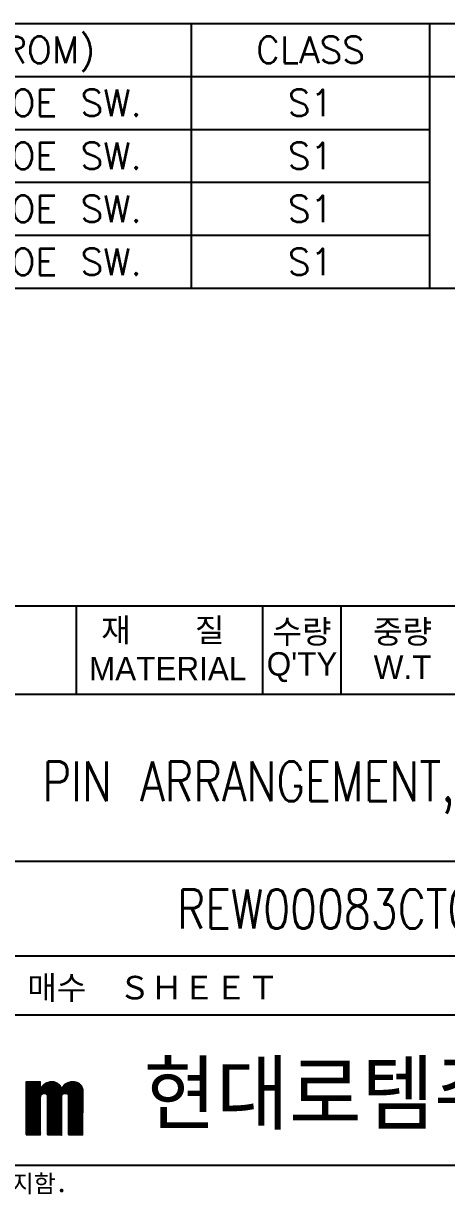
# Model space of a CAD drawing. Header units: millimetres. Extents: x 1063 to 1621, y 404 to 836.
# Drawn here: x 1506.7 to 1549.9, y 414.1 to 533.5 of the extents above; entities that cross this region are included whole.
import ezdxf
from ezdxf.enums import TextEntityAlignment as Align

# ---------------------------------------------------------------- set-up
doc = ezdxf.new("R2010")
doc.units = ezdxf.units.MM
doc.layers.add('5', color=4, linetype='Continuous')
doc.styles.add('CI', font='romand.shx', dxfattribs={"bigfont": 'whgdtxt.shx'})
doc.styles.add('ROMANS', font='txt', dxfattribs={"height": 0.2})
doc.styles.get("Standard").update_dxf_attribs({"font": 'txt.shx', "bigfont": 'whgtxt.shx'})

msp = doc.modelspace()

# ---------------------------------------------------------------- hatches: boundary and pattern name
h = msp.add_hatch()
h.set_pattern_fill('ANSI31', color=256, scale=0.1, style=0)
h.set_pattern_definition([(45, (994.75708, 597.389726), (-0.00883883476, 0.00883883476), [])])
h.paths.add_polyline_path([(1512.83, 424.64), (1512.83, 424.75), (1512.81, 424.85), (1512.78, 424.95), (1512.75, 425.04), (1512.7, 425.12), (1512.65, 425.19), (1512.6, 425.26), (1512.53, 425.32), (1512.46, 425.38), (1512.38, 425.43), (1512.3, 425.47), (1512.22, 425.5), (1512.13, 425.53), (1512.04, 425.55), (1511.94, 425.57), (1511.85, 425.58), (1511.75, 425.58), (1511.65, 425.57), (1511.56, 425.56), (1511.47, 425.54), (1511.37, 425.52), (1511.28, 425.49), (1511.2, 425.45), (1511.12, 425.41), (1511.04, 425.36), (1510.97, 425.3), (1510.9, 425.24), (1510.84, 425.17), (1510.79, 425.09), (1510.74, 425.01), (1510.7, 424.92), (1510.68, 424.82), (1510.65, 424.92), (1510.61, 425.01), (1510.57, 425.09), (1510.52, 425.16), (1510.47, 425.23), (1510.41, 425.3), (1510.34, 425.35), (1510.27, 425.4), (1510.2, 425.45), (1510.12, 425.48), (1510.05, 425.51), (1509.96, 425.54), (1509.88, 425.56), (1509.79, 425.57), (1509.7, 425.58), (1509.62, 425.58), (1509.53, 425.57), (1509.44, 425.56), (1509.35, 425.55), (1509.27, 425.52), (1509.18, 425.49), (1509.1, 425.46), (1509.02, 425.42), (1508.94, 425.37), (1508.87, 425.32), (1508.8, 425.27), (1508.74, 425.2), (1508.68, 425.13), (1508.63, 425.06), (1508.58, 424.98), (1508.54, 424.89), (1508.5, 424.8), (1508.5, 425.56), (1507.04, 425.56), (1507.04, 420.17), (1508.5, 420.17), (1508.5, 424.08), (1508.52, 424.15), (1508.54, 424.22), (1508.58, 424.27), (1508.62, 424.32), (1508.69, 424.36), (1508.74, 424.38), (1508.82, 424.4), (1508.89, 424.4), (1508.95, 424.39), (1509.01, 424.37), (1509.07, 424.34), (1509.12, 424.3), (1509.16, 424.24), (1509.2, 424.17), (1509.21, 424.09), (1509.22, 424.03), (1509.22, 420.17), (1510.66, 420.17), (1510.66, 424.14), (1510.67, 424.2), (1510.7, 424.27), (1510.74, 424.31), (1510.8, 424.36), (1510.86, 424.38), (1510.92, 424.4), (1510.97, 424.4), (1511.02, 424.4), (1511.09, 424.39), (1511.15, 424.37), (1511.2, 424.35), (1511.27, 424.3), (1511.31, 424.24), (1511.34, 424.17), (1511.35, 424.1), (1511.35, 420.17), (1512.81, 420.17)])

# ---------------------------------------------------------------- linework, layer by layer
for p, q in [((1438.15, 533.46), (1579.33, 533.46)), ((1523.87, 533.46), (1523.87, 506.46)), ((1548.17, 533.46), (1548.17, 506.46)), ((1438.15, 528.06), (1579.33, 528.06)), ((1438.15, 522.66), (1548.17, 522.66)), ((1438.15, 517.26), (1548.17, 517.26)), ((1438.15, 511.86), (1548.17, 511.86)), ((1438.15, 506.46), (1579.33, 506.46))]:
    msp.add_line(p, q)
at = {"color": 5, "linetype": 'Continuous'}
for p, q in [((1415.16, 474.09), (1593.66, 474.09)), ((1415.16, 465.09), (1593.66, 465.09)), ((1075.26, 417.09), (1608.66, 417.09))]:
    msp.add_line(p, q, dxfattribs=at)
at = {"color": 6, "linetype": 'Continuous'}
for p, q in [((1512.16, 465.09), (1512.16, 474.09)), ((1531.16, 465.09), (1531.16, 474.09)), ((1539.16, 465.09), (1539.16, 474.09)), ((1478.16, 448.07), (1593.66, 448.07)), ((1478.16, 438.42), (1593.66, 438.42)), ((1453.16, 432.42), (1593.66, 432.42))]:
    msp.add_line(p, q, dxfattribs=at)
at = {"color": 154, "lineweight": 0}
for p, q in [((1507.04, 425.56), (1507.04, 420.17)), ((1508.5, 425.56), (1507.04, 425.56)), ((1507.04, 425.56), (1507.04, 425.56)), ((1508.5, 424.8), (1508.5, 425.56)), ((1508.58, 424.98), (1508.54, 424.89)), ((1508.63, 425.06), (1508.58, 424.98)), ((1508.68, 425.13), (1508.63, 425.06)), ((1508.74, 425.2), (1508.68, 425.13)), ((1508.8, 425.27), (1508.74, 425.2)), ((1508.87, 425.32), (1508.8, 425.27)), ((1508.94, 425.37), (1508.87, 425.32)), ((1509.02, 425.42), (1508.94, 425.37)), ((1509.1, 425.46), (1509.02, 425.42)), ((1509.18, 425.49), (1509.1, 425.46)), ((1509.27, 425.52), (1509.18, 425.49)), ((1509.35, 425.55), (1509.27, 425.52)), ((1509.44, 425.56), (1509.35, 425.55)), ((1509.53, 425.57), (1509.44, 425.56)), ((1509.62, 425.58), (1509.53, 425.57)), ((1509.7, 425.58), (1509.62, 425.58)), ((1509.79, 425.57), (1509.7, 425.58)), ((1509.88, 425.56), (1509.79, 425.57)), ((1509.96, 425.54), (1509.88, 425.56)), ((1510.05, 425.51), (1509.96, 425.54)), ((1510.12, 425.48), (1510.05, 425.51)), ((1510.2, 425.45), (1510.12, 425.48)), ((1510.27, 425.4), (1510.2, 425.45)), ((1510.34, 425.35), (1510.27, 425.4)), ((1510.41, 425.3), (1510.34, 425.35)), ((1510.47, 425.23), (1510.41, 425.3)), ((1510.52, 425.16), (1510.47, 425.23)), ((1510.57, 425.09), (1510.52, 425.16)), ((1510.61, 425.01), (1510.57, 425.09)), ((1510.65, 424.92), (1510.61, 425.01)), ((1510.74, 425.01), (1510.7, 424.92)), ((1510.79, 425.09), (1510.74, 425.01)), ((1510.84, 425.17), (1510.79, 425.09)), ((1510.9, 425.24), (1510.84, 425.17)), ((1510.97, 425.3), (1510.9, 425.24)), ((1511.04, 425.36), (1510.97, 425.3)), ((1511.12, 425.41), (1511.04, 425.36)), ((1511.2, 425.45), (1511.12, 425.41)), ((1511.28, 425.49), (1511.2, 425.45)), ((1511.37, 425.52), (1511.28, 425.49)), ((1511.47, 425.54), (1511.37, 425.52)), ((1511.56, 425.56), (1511.47, 425.54)), ((1511.65, 425.57), (1511.56, 425.56)), ((1511.75, 425.58), (1511.65, 425.57)), ((1511.85, 425.58), (1511.75, 425.58)), ((1511.94, 425.57), (1511.85, 425.58)), ((1512.04, 425.55), (1511.94, 425.57)), ((1512.13, 425.53), (1512.04, 425.55)), ((1512.22, 425.5), (1512.13, 425.53)), ((1512.3, 425.47), (1512.22, 425.5)), ((1512.38, 425.43), (1512.3, 425.47)), ((1512.46, 425.38), (1512.38, 425.43)), ((1512.53, 425.32), (1512.46, 425.38)), ((1512.6, 425.26), (1512.53, 425.32)), ((1512.65, 425.19), (1512.6, 425.26)), ((1512.7, 425.12), (1512.65, 425.19)), ((1512.75, 425.04), (1512.7, 425.12)), ((1512.78, 424.95), (1512.75, 425.04)), ((1508.54, 424.89), (1508.5, 424.8)), ((1508.5, 424.05), (1508.51, 424.09)), ((1508.5, 420.17), (1508.5, 424.05)), ((1508.51, 424.13), (1508.52, 424.17)), ((1508.51, 424.09), (1508.51, 424.13)), ((1508.52, 424.17), (1508.54, 424.21)), ((1508.54, 424.21), (1508.55, 424.24)), ((1508.55, 424.24), (1508.57, 424.27)), ((1508.57, 424.27), (1508.59, 424.29)), ((1508.59, 424.29), (1508.62, 424.31)), ((1508.62, 424.31), (1508.64, 424.33)), ((1508.64, 424.33), (1508.67, 424.35)), ((1508.67, 424.35), (1508.7, 424.37)), ((1508.7, 424.37), (1508.73, 424.38)), ((1508.73, 424.38), (1508.76, 424.39)), ((1508.76, 424.39), (1508.8, 424.39)), ((1508.8, 424.39), (1508.83, 424.4)), ((1508.83, 424.4), (1508.86, 424.4)), ((1508.86, 424.4), (1508.9, 424.4)), ((1508.9, 424.4), (1508.93, 424.39)), ((1508.93, 424.39), (1508.96, 424.39)), ((1508.96, 424.39), (1508.99, 424.38)), ((1508.99, 424.38), (1509.02, 424.36)), ((1509.02, 424.36), (1509.05, 424.35)), ((1509.05, 424.35), (1509.08, 424.33)), ((1509.08, 424.33), (1509.11, 424.31)), ((1509.11, 424.31), (1509.13, 424.28)), ((1509.13, 424.28), (1509.15, 424.26)), ((1509.15, 424.26), (1509.17, 424.23)), ((1509.17, 424.23), (1509.19, 424.19)), ((1509.19, 424.19), (1509.2, 424.16)), ((1509.2, 424.16), (1509.21, 424.12)), ((1509.21, 424.12), (1509.21, 424.08)), ((1509.21, 424.08), (1509.22, 424.03)), ((1509.22, 424.03), (1509.22, 420.17)), ((1510.68, 424.82), (1510.65, 424.92)), ((1510.66, 424.18), (1510.67, 424.21)), ((1510.66, 424.15), (1510.66, 424.18)), ((1510.66, 424.11), (1510.66, 424.15)), ((1510.66, 420.17), (1510.66, 424.11)), ((1510.67, 424.21), (1510.69, 424.24)), ((1510.7, 424.92), (1510.68, 424.82)), ((1510.69, 424.24), (1510.7, 424.27)), ((1510.7, 424.27), (1510.72, 424.29)), ((1510.72, 424.29), (1510.74, 424.31)), ((1510.74, 424.31), (1510.77, 424.33)), ((1510.77, 424.33), (1510.79, 424.35)), ((1510.79, 424.35), (1510.82, 424.36)), ((1510.82, 424.36), (1510.85, 424.38)), ((1510.85, 424.38), (1510.88, 424.39)), ((1510.88, 424.39), (1510.91, 424.39)), ((1510.91, 424.39), (1510.94, 424.4)), ((1510.94, 424.4), (1510.97, 424.4)), ((1510.97, 424.4), (1511, 424.4)), ((1511, 424.4), (1511.04, 424.4)), ((1511.04, 424.4), (1511.07, 424.4)), ((1511.07, 424.4), (1511.1, 424.39)), ((1511.1, 424.39), (1511.13, 424.38)), ((1511.13, 424.38), (1511.16, 424.37)), ((1511.16, 424.37), (1511.19, 424.35)), ((1511.19, 424.35), (1511.22, 424.34)), ((1511.22, 424.34), (1511.24, 424.32)), ((1511.24, 424.32), (1511.26, 424.29)), ((1511.26, 424.29), (1511.29, 424.27)), ((1511.29, 424.27), (1511.3, 424.25)), ((1511.3, 424.25), (1511.32, 424.22)), ((1511.32, 424.22), (1511.33, 424.18)), ((1511.33, 424.18), (1511.34, 424.15)), ((1511.34, 424.15), (1511.35, 424.11)), ((1511.35, 424.11), (1511.35, 424.07)), ((1511.35, 424.07), (1511.35, 420.17)), ((1512.81, 424.85), (1512.78, 424.95)), ((1512.83, 424.75), (1512.81, 424.85)), ((1512.81, 420.17), (1512.83, 424.64)), ((1512.83, 424.64), (1512.83, 424.75)), ((1507.04, 420.17), (1508.5, 420.17)), ((1509.22, 420.17), (1510.66, 420.17)), ((1511.35, 420.17), (1512.81, 420.17))]:
    msp.add_line(p, q, dxfattribs=at)

# ---------------------------------------------------------------- texts
for s, p in [('TO(FROM)', (1505.31, 530.76)), ('CLASS', (1536.02, 530.76)), ('CCTV POE SW.', (1505.31, 525.36)), ('S1', (1536.02, 525.36)), ('CCTV POE SW.', (1505.31, 519.96)), ('S1', (1536.02, 519.96)), ('CCTV POE SW.', (1505.31, 514.56)), ('S1', (1536.02, 514.56)), ('CCTV POE SW.', (1505.31, 509.16)), ('S1', (1536.02, 509.16))]:
    msp.add_text(s, height=2.7).set_placement(p, align=Align.MIDDLE_CENTER)
at = {"color": 90, "linetype": 'Continuous', "width": 0.8}
msp.add_text('PIN ARRANGEMENT,CCTV CAMERA', height=4.05, dxfattribs=at).set_placement((1544.84, 456.2), align=Align.MIDDLE_CENTER)
at = {"style": 'CI'}
msp.add_text('현대로템주식회사', height=7, dxfattribs=at).set_placement((1519.01, 420.68))
at = {"color": 4, "char_height": 2.4, "attachment_point": 5, "style": 'ROMANS'}
for s, insert in [('{\\fﾱﾼﾸﾲￃﾼ|b0|i0|c129|p49;재\u3000\u3000질 }', (1520.96, 471.49)), ('{\\fﾱﾼﾸﾲￃﾼ|b0|i0|c129|p49;수량 }', (1535.16, 471.34)), ('{\\fﾱﾼﾸﾲￃﾼ|b0|i0|c129|p49;중량 }', (1545.41, 471.34)), ("{\\fﾱﾼﾸﾲￃﾼ|b0|i0|c129|p49;Q'TY }", (1535.16, 467.84)), ('{\\fﾱﾼﾸﾲￃﾼ|b0|i0|c129|p49;MATERIAL }', (1521.46, 467.69)), ('{\\fﾱﾼﾸﾲￃﾼ|b0|i0|c129|p49;W.T }', (1545.41, 467.84)), ('{\\fﾱﾼﾸﾲￃﾼ|b0|i0|c129|p49;매수\u3000ＳＨＥＥＴ }', (1519.98, 435.05))]:
    msp.add_mtext(s, dxfattribs=dict(at, insert=insert))
at = {"color": 6, "insert": (1438.66, 415.09), "char_height": 1.8, "attachment_point": 4, "style": 'ROMANS'}
msp.add_mtext('{\\fﾱﾼﾸﾲￃﾼ|b0|i0|c129|p49;본\u3000도면은\u3000당사\u3000재산으로서\u3000허가없이\u3000무단복사／배포\u3000금지함． }', dxfattribs=at)
at = {"layer": '5', "color": 3, "width": 0.8}
msp.add_text('REW00083CT0', height=4, dxfattribs=at).set_placement((1522.42, 443.19), align=Align.MIDDLE_LEFT)

doc.saveas('drawing.dxf')
